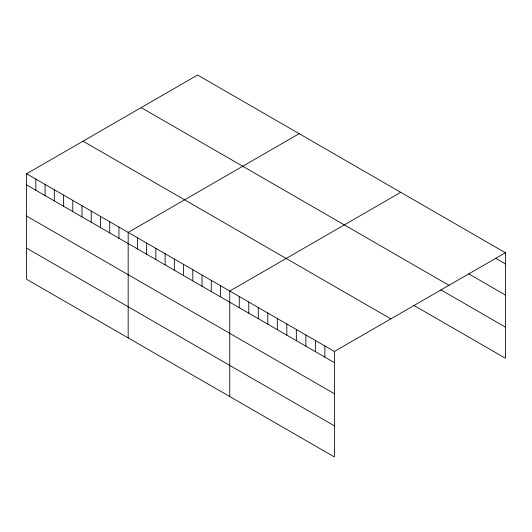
<?xml version="1.0" encoding="UTF-8"?>
<svg xmlns="http://www.w3.org/2000/svg" width="532" height="532" viewBox="0 0 532 532"><rect width="100%" height="100%" fill="white"/><g stroke="black" fill="none" stroke-linecap="round" stroke-linejoin="round"><path stroke-width="0.8" d="M26.6 173.758L334.402 351.466L334.402 456.968L26.6 279.26L26.6 173.758L197.598 75.032L505.4 252.74L505.4 358.242L413.657 305.275M299.177 133.678L128.172 232.404L128.172 337.906M400.749 192.318L229.751 291.044L229.751 396.546M334.402 351.466L505.4 252.74M495.884 258.406L505.4 263.899M468.705 273.847L505.4 295.034M141.173 107.61L448.968 285.318M440.842 289.834L505.4 327.107M83.032 141.18L390.827 318.887M26.6 184.923L334.402 362.625M26.6 216.052L334.402 393.76M26.6 248.131L334.402 425.833M324.886 345.973L324.886 357.132M315.37 340.48L315.37 351.645M305.86 334.987L305.86 346.152M296.344 329.494L296.344 340.66M286.828 324.001L286.828 335.167M277.318 318.508L277.318 329.674M267.802 313.016L267.802 324.181M258.293 307.523L258.293 318.688M248.777 302.03L248.777 313.195M239.26 296.537L239.26 307.702M220.514 285.717L220.514 296.876M211.277 280.384L211.277 291.543M202.047 275.051L202.047 286.216M192.81 269.717L192.81 280.883M183.58 264.391L183.58 275.549M174.343 259.057L174.343 270.223M165.113 253.724L165.113 264.889M155.876 248.397L155.876 259.556M146.639 243.064L146.639 254.23M137.409 237.731L137.409 248.896M118.942 227.071L118.942 238.236M109.705 221.738L109.705 232.903M100.475 216.411L100.475 227.57M91.238 211.078L91.238 222.236M82.001 205.744L82.001 216.91M72.771 200.418L72.771 211.576M63.534 195.084L63.534 206.243M54.304 189.751L54.304 200.916M45.067 184.424L45.067 195.583M35.837 179.091L35.837 190.25"/></g></svg>
